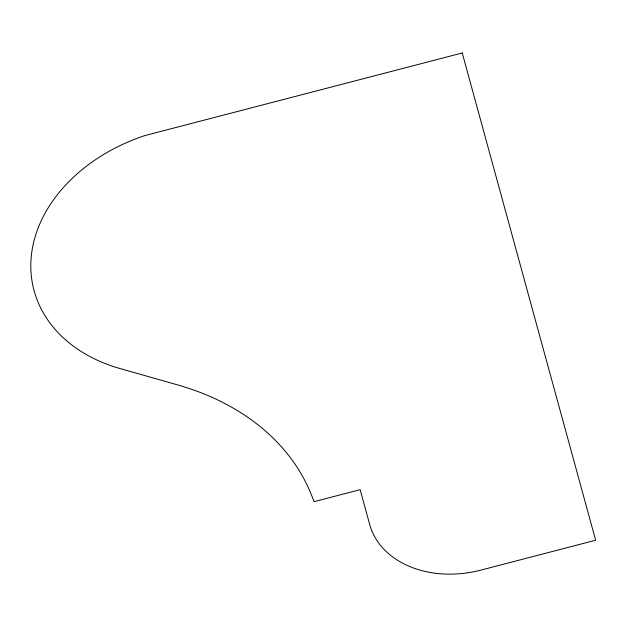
<?xml version="1.0" encoding="UTF-8"?>
<svg xmlns="http://www.w3.org/2000/svg" width="627" height="627" viewBox="0 0 627 627"><rect width="100%" height="100%" fill="white"/><g stroke="black" fill="none" stroke-linecap="round" stroke-linejoin="round"><path stroke-width="0.94" d="M462.24 52.981L144.774 135.604A161.711 122.782 -13.6 0 0 31.35 255.683A161.711 122.782 -13.6 0 0 120.368 368.645L177.927 385.002A261.341 198.43 -13.6 0 1 310.624 493.002L314.174 501.639L360.149 489.679L369.679 524.478A95.038 72.16 -13.6 0 0 480.697 570.155L595.65 540.239L462.24 52.981"/></g></svg>
